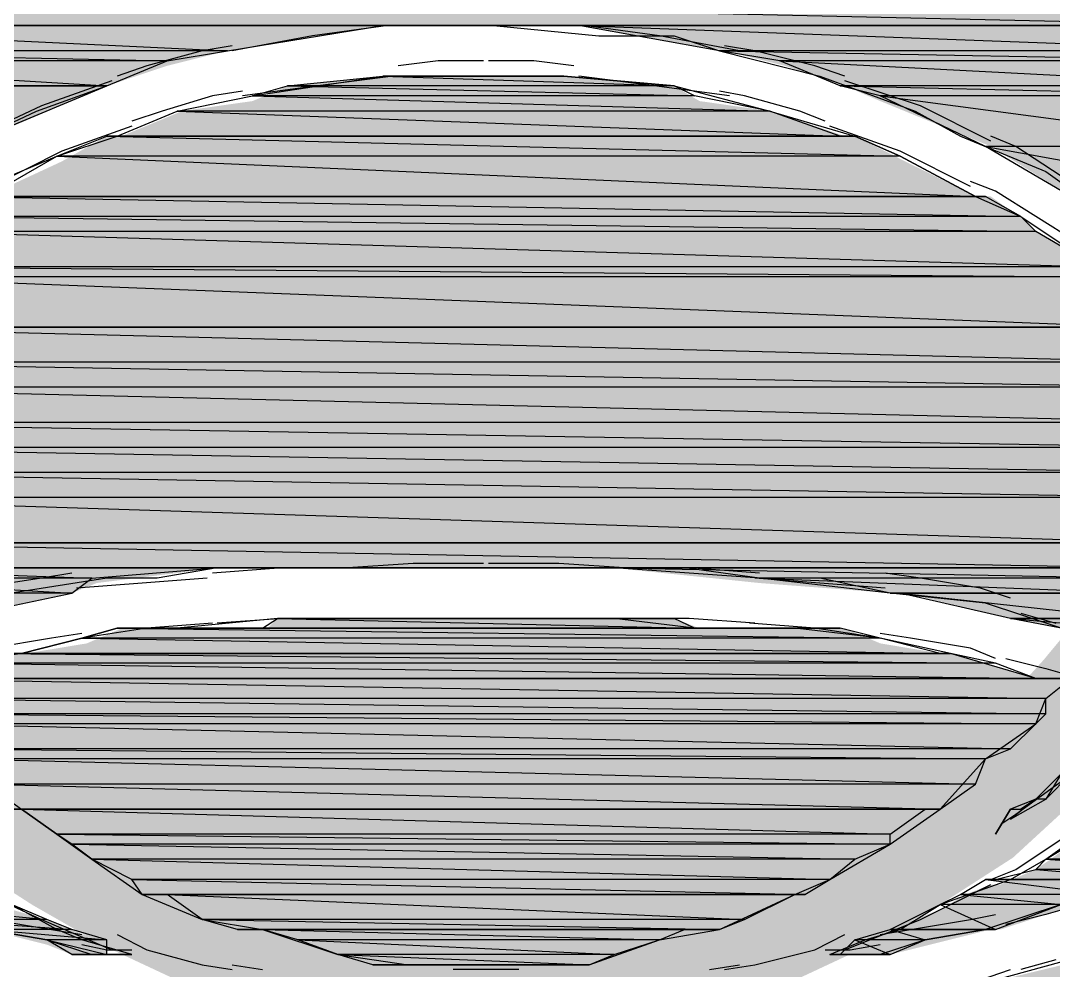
# Model space of a CAD drawing. Header units: millimetres. Extents: x 7 to 427, y 16 to 313.
# Drawn here: x 398.512 to 402.14, y 72.846 to 76.183 of the extents above; entities that cross this region are included whole.
import ezdxf

# ---------------------------------------------------------------- set-up
doc = ezdxf.new("R2010")
doc.units = ezdxf.units.MM
doc.layers.add('H', color=7, linetype='Continuous')
doc.layers.add('P', color=7, linetype='Continuous')

msp = doc.modelspace()

# ---------------------------------------------------------------- hatches: boundary and pattern name
at = {"layer": 'H', "linetype": 'Continuous'}
for points in [[(397.387, 76.165), (397.422, 76.288), (402.837, 76.288), (402.837, 76.165), (397.387, 76.165)], [(397.387, 76.077), (397.387, 76.165), (399.803, 76.165), (399.239, 76.077), (397.387, 76.077)], [(400.985, 76.077), (400.473, 76.165), (402.837, 76.165), (402.89, 76.077), (400.985, 76.077)], [(397.387, 76.024), (397.387, 76.077), (399.239, 76.077), (399.027, 76.024), (397.387, 76.024)], [(401.197, 76.024), (400.985, 76.077), (402.89, 76.077), (402.89, 76.024), (401.197, 76.024)], [(397.334, 75.953), (397.387, 76.024), (399.027, 76.024), (398.815, 75.953), (397.334, 75.953)], [(401.408, 75.953), (401.197, 76.024), (402.89, 76.024), (402.89, 75.953), (401.408, 75.953)], [(399.45, 75.953), (399.803, 75.988), (400.438, 75.988), (400.808, 75.953), (399.45, 75.953)], [(397.334, 75.741), (397.334, 75.953), (398.815, 75.953), (398.321, 75.741), (397.334, 75.741)], [(399.327, 75.9), (399.45, 75.953), (400.808, 75.953), (400.897, 75.9), (399.327, 75.9)], [(401.532, 75.9), (401.408, 75.953), (402.89, 75.953), (402.89, 75.9), (401.532, 75.9)], [(399.08, 75.865), (399.327, 75.9), (400.897, 75.9), (401.144, 75.865), (399.08, 75.865)], [(401.92, 75.741), (401.532, 75.9), (402.89, 75.9), (402.89, 75.741), (401.92, 75.741)], [(398.868, 75.777), (399.08, 75.865), (401.144, 75.865), (401.408, 75.777), (398.868, 75.777)], [(398.657, 75.688), (398.815, 75.777), (401.443, 75.777), (401.62, 75.688), (398.657, 75.688)], [(402.202, 75.565), (401.92, 75.741), (402.89, 75.741), (402.89, 75.565), (402.202, 75.565)], [(398.392, 75.565), (398.657, 75.688), (401.62, 75.688), (401.867, 75.565), (398.392, 75.565)], [(398.233, 75.477), (398.321, 75.565), (401.92, 75.565), (402.043, 75.477), (398.233, 75.477)], [(398.145, 75.442), (398.233, 75.477), (402.043, 75.477), (402.078, 75.442), (398.145, 75.442)], [(397.969, 75.318), (398.145, 75.442), (402.078, 75.442), (402.29, 75.318), (397.969, 75.318)], [(397.933, 75.265), (397.969, 75.318), (402.29, 75.318), (402.29, 75.265), (397.933, 75.265)], [(397.757, 75.106), (397.933, 75.265), (402.29, 75.265), (402.467, 75.106), (397.757, 75.106)], [(397.633, 74.965), (397.757, 75.106), (402.467, 75.106), (402.59, 74.965), (397.633, 74.965)], [(397.598, 74.895), (397.633, 74.965), (402.59, 74.965), (402.625, 74.895), (397.598, 74.895)], [(397.51, 74.754), (397.598, 74.895), (402.625, 74.895), (402.713, 74.754), (397.51, 74.754)], [(397.545, 74.683), (397.51, 74.754), (402.713, 74.754), (402.713, 74.683), (397.545, 74.683)], [(397.598, 74.595), (397.545, 74.683), (402.713, 74.683), (402.678, 74.595), (397.598, 74.595)], [(397.598, 74.507), (397.598, 74.595), (402.678, 74.595), (402.625, 74.507), (397.598, 74.507)], [(397.722, 74.348), (397.598, 74.507), (402.625, 74.507), (402.555, 74.348), (397.722, 74.348)], [(397.757, 74.26), (397.722, 74.348), (402.555, 74.348), (402.502, 74.26), (397.757, 74.26)], [(397.81, 74.207), (397.757, 74.26), (399.203, 74.26), (398.78, 74.207), (397.81, 74.207)], [(401.108, 74.207), (400.597, 74.26), (402.502, 74.26), (402.467, 74.207), (401.108, 74.207)], [(397.81, 74.172), (397.81, 74.207), (398.78, 74.207), (398.692, 74.172), (397.81, 74.172)], [(401.567, 74.172), (401.108, 74.207), (402.467, 74.207), (402.467, 74.172), (401.567, 74.172)], [(397.845, 74.083), (397.81, 74.172), (398.692, 74.172), (398.268, 74.083), (397.845, 74.083)], [(401.99, 74.083), (401.62, 74.172), (402.467, 74.172), (402.414, 74.083), (401.99, 74.083)], [(399.38, 74.048), (399.415, 74.083), (400.808, 74.083), (400.897, 74.048), (399.38, 74.048)], [(402.167, 74.048), (401.99, 74.083), (402.378, 74.083), (402.378, 74.048), (402.167, 74.048)], [(398.745, 73.995), (398.868, 74.048), (401.408, 74.048), (401.532, 73.995), (398.745, 73.995)], [(398.533, 73.96), (398.745, 73.995), (401.532, 73.995), (401.743, 73.96), (398.533, 73.96)], [(398.321, 73.907), (398.445, 73.96), (401.779, 73.96), (401.955, 73.907), (398.321, 73.907)], [(398.18, 73.872), (398.321, 73.907), (401.955, 73.907), (402.078, 73.872), (398.18, 73.872)], [(398.11, 73.783), (398.022, 73.872), (402.202, 73.872), (402.131, 73.783), (398.11, 73.783)], [(398.145, 73.748), (398.11, 73.783), (402.131, 73.783), (402.131, 73.748), (398.145, 73.748)], [(398.18, 73.695), (398.145, 73.748), (402.131, 73.748), (402.078, 73.695), (398.18, 73.695)], [(398.233, 73.625), (398.18, 73.695), (402.078, 73.695), (401.99, 73.625), (398.233, 73.625)], [(398.321, 73.572), (398.233, 73.625), (401.99, 73.625), (401.92, 73.572), (398.321, 73.572)], [(398.392, 73.501), (398.321, 73.572), (401.92, 73.572), (401.867, 73.501), (398.392, 73.501)], [(402.078, 73.448), (402.167, 73.537), (402.202, 73.537), (402.131, 73.448), (402.078, 73.448)], [(398.48, 73.413), (398.392, 73.501), (401.867, 73.501), (401.743, 73.413), (398.48, 73.413)], [(401.955, 73.325), (401.99, 73.413), (402.078, 73.448), (401.955, 73.325)], [(402.043, 73.413), (402.078, 73.448), (402.131, 73.448), (402.043, 73.413)], [(398.657, 73.325), (398.533, 73.413), (401.708, 73.413), (401.567, 73.325), (398.657, 73.325)], [(398.692, 73.29), (398.657, 73.325), (401.567, 73.325), (401.567, 73.29), (398.692, 73.29)], [(398.78, 73.237), (398.692, 73.29), (401.567, 73.29), (401.443, 73.237), (398.78, 73.237)], [(402.131, 73.237), (402.202, 73.29), (402.713, 73.29), (402.713, 73.237), (402.131, 73.237)], [(398.903, 73.148), (398.78, 73.237), (401.443, 73.237), (401.355, 73.148), (398.903, 73.148)], [(402.078, 73.201), (402.131, 73.237), (402.713, 73.237), (402.625, 73.201), (402.078, 73.201)], [(401.955, 73.148), (402.078, 73.201), (402.625, 73.201), (402.502, 73.148), (401.955, 73.148)], [(398.956, 73.113), (398.903, 73.148), (401.355, 73.148), (401.285, 73.113), (398.956, 73.113)], [(401.832, 73.113), (401.92, 73.148), (402.467, 73.148), (402.343, 73.113), (401.832, 73.113)], [(399.168, 73.025), (399.027, 73.113), (401.232, 73.113), (401.073, 73.025), (399.168, 73.025)], [(401.743, 73.06), (401.832, 73.113), (402.343, 73.113), (402.167, 73.06), (401.743, 73.06)], [(398.233, 73.025), (398.057, 73.06), (398.48, 73.06), (398.604, 73.025), (398.233, 73.025)], [(401.567, 72.99), (401.743, 73.06), (402.167, 73.06), (401.955, 72.99), (401.567, 72.99)], [(398.392, 72.99), (398.233, 73.025), (398.604, 73.025), (398.692, 72.99), (398.392, 72.99)], [(399.292, 72.99), (399.168, 73.025), (401.073, 73.025), (400.985, 72.99), (399.292, 72.99)], [(398.604, 72.937), (398.392, 72.99), (398.692, 72.99), (398.815, 72.937), (398.604, 72.937)], [(399.503, 72.937), (399.38, 72.99), (400.861, 72.99), (400.773, 72.937), (399.503, 72.937)], [(401.443, 72.937), (401.567, 72.99), (401.92, 72.99), (401.708, 72.937), (401.443, 72.937)], [(398.692, 72.902), (398.604, 72.937), (398.815, 72.937), (398.815, 72.902), (398.692, 72.902)], [(399.627, 72.902), (399.503, 72.937), (400.773, 72.937), (400.597, 72.902), (399.627, 72.902)], [(401.408, 72.902), (401.443, 72.937), (401.708, 72.937), (401.567, 72.902), (401.408, 72.902)], [(401.955, 72.813), (402.467, 72.937), (402.89, 72.937), (402.766, 72.813), (401.955, 72.813)], [(399.75, 72.849), (399.627, 72.902), (400.597, 72.902), (400.509, 72.849), (399.75, 72.849)]]:
    msp.add_hatch(color=256, dxfattribs=at).paths.add_polyline_path(points)

# ---------------------------------------------------------------- linework, layer by layer
at = {"layer": 'P', "const_width": 0.254}
for points in [[(400.297, 72.708), (400.597, 72.743), (400.879, 72.813), (401.161, 72.919), (401.426, 73.043), (401.673, 73.184), (401.92, 73.343), (402.131, 73.537), (402.325, 73.748), (402.519, 73.978), (402.661, 74.207), (402.802, 74.471), (402.908, 74.736), (402.996, 75.018), (403.049, 75.318), (403.084, 75.618), (403.084, 75.759), (403.084, 75.918), (403.049, 76.218), (402.996, 76.518)], [(400.138, 72.866), (400.297, 72.884), (400.579, 72.919), (400.844, 72.99), (401.108, 73.078), (401.355, 73.184), (401.585, 73.325), (401.814, 73.484), (402.026, 73.66), (402.202, 73.854), (402.378, 74.066), (402.519, 74.295), (402.643, 74.542), (402.749, 74.789), (402.837, 75.053), (402.89, 75.336), (402.925, 75.618), (402.925, 75.759), (402.925, 75.918), (402.89, 76.2), (402.837, 76.465)], [(398.268, 73.66), (398.48, 73.484), (398.709, 73.325), (398.939, 73.184), (399.186, 73.078), (399.45, 72.99), (399.715, 72.919), (399.997, 72.884), (400.156, 72.866)], [(398.374, 73.343), (398.621, 73.184), (398.868, 73.043), (399.133, 72.919), (399.415, 72.813), (399.697, 72.743), (399.997, 72.708), (400.156, 72.69)]]:
    msp.add_lwpolyline(points, dxfattribs=at)
at = {"layer": 'P'}
for points in [[(397.422, 76.288), (402.837, 76.165)], [(397.422, 76.288), (402.837, 76.165)], [(402.837, 76.165), (397.369, 76.165)], [(399.785, 76.165), (397.369, 76.165)], [(397.369, 76.165), (399.785, 76.165)], [(399.785, 76.165), (397.369, 76.165)], [(397.369, 76.165), (400.121, 76.165)], [(399.785, 76.165), (397.369, 76.165)], [(397.369, 76.165), (399.239, 76.077)], [(397.369, 76.165), (399.239, 76.077)], [(399.239, 76.077), (399.785, 76.165)], [(399.239, 76.077), (399.785, 76.165)], [(399.803, 76.165), (399.538, 76.129)], [(400.121, 76.165), (399.785, 76.165)], [(399.785, 76.165), (400.173, 76.165)], [(402.837, 76.165), (400.121, 76.165)], [(400.121, 76.165), (402.837, 76.165)], [(400.121, 76.165), (402.837, 76.165)], [(400.473, 76.165), (400.121, 76.165)], [(400.173, 76.165), (400.544, 76.129)], [(402.837, 76.165), (400.473, 76.165)], [(402.837, 76.165), (400.473, 76.165)], [(400.473, 76.165), (402.872, 76.077)], [(400.473, 76.165), (402.872, 76.077)], [(400.967, 76.077), (400.473, 76.165)], [(400.756, 76.129), (400.491, 76.165)], [(399.538, 76.129), (399.256, 76.077)], [(400.544, 76.129), (400.808, 76.129)], [(401.038, 76.077), (400.756, 76.129)], [(400.808, 76.129), (400.967, 76.077)], [(399.239, 76.077), (397.369, 76.077)], [(399.239, 76.077), (397.369, 76.077)], [(397.369, 76.077), (399.027, 76.041)], [(397.369, 76.077), (399.027, 76.041)], [(399.15, 76.077), (398.956, 76.024)], [(399.027, 76.041), (399.239, 76.077)], [(399.027, 76.041), (399.239, 76.077)], [(399.256, 76.094), (399.15, 76.077)], [(402.872, 76.077), (400.967, 76.077)], [(402.872, 76.077), (400.967, 76.077)], [(400.967, 76.077), (402.872, 76.041)], [(400.967, 76.077), (402.872, 76.041)], [(401.179, 76.041), (400.967, 76.077)], [(400.967, 76.077), (401.32, 75.988)], [(401.091, 76.077), (400.985, 76.094)], [(401.302, 76.024), (401.091, 76.077)], [(399.027, 76.041), (397.369, 76.041)], [(399.027, 76.041), (397.369, 76.041)], [(397.369, 76.041), (398.815, 75.953)], [(397.369, 76.041), (398.815, 75.953)], [(398.815, 75.953), (399.027, 76.041)], [(398.815, 75.953), (399.027, 76.041)], [(399.979, 76.041), (399.838, 76.024)], [(400.138, 76.041), (399.979, 76.041)], [(400.315, 76.041), (400.156, 76.041)], [(400.456, 76.024), (400.315, 76.041)], [(402.872, 76.041), (401.179, 76.041)], [(402.872, 76.041), (401.179, 76.041)], [(401.179, 76.041), (402.872, 75.953)], [(401.179, 76.041), (402.872, 75.953)], [(401.391, 75.953), (401.179, 76.041)], [(398.956, 76.024), (398.851, 75.988)], [(401.408, 75.988), (401.302, 76.024)], [(398.833, 75.971), (398.586, 75.883)], [(399.327, 75.918), (399.785, 75.988)], [(399.45, 75.953), (399.785, 75.988)], [(399.821, 75.988), (399.556, 75.953)], [(400.42, 75.988), (399.785, 75.988)], [(399.785, 75.988), (400.121, 75.988)], [(400.42, 75.988), (399.785, 75.988)], [(399.785, 75.988), (400.808, 75.953)], [(399.785, 75.988), (400.808, 75.953)], [(399.785, 75.988), (400.121, 75.988)], [(400.121, 75.988), (400.42, 75.988)], [(400.121, 75.988), (400.42, 75.988)], [(400.808, 75.953), (400.42, 75.988)], [(400.42, 75.988), (400.808, 75.953)], [(400.738, 75.953), (400.473, 75.988)], [(401.32, 75.988), (401.655, 75.865)], [(401.673, 75.883), (401.408, 75.971)], [(398.815, 75.953), (397.334, 75.953)], [(398.815, 75.953), (397.334, 75.953)], [(397.334, 75.953), (398.815, 75.953)], [(397.334, 75.953), (398.815, 75.953)], [(398.815, 75.953), (397.334, 75.953)], [(398.815, 75.953), (397.334, 75.953)], [(398.304, 75.741), (398.815, 75.953)], [(398.568, 75.865), (398.815, 75.953)], [(398.815, 75.953), (398.815, 75.953)], [(398.815, 75.953), (398.815, 75.953)], [(399.292, 75.935), (399.186, 75.918)], [(399.556, 75.953), (399.292, 75.918)], [(399.327, 75.918), (399.45, 75.953)], [(400.808, 75.953), (399.45, 75.953)], [(400.808, 75.953), (399.45, 75.953)], [(399.45, 75.953), (400.879, 75.918)], [(399.45, 75.953), (400.879, 75.918)], [(401.003, 75.918), (400.738, 75.953)], [(400.879, 75.918), (400.808, 75.953)], [(400.808, 75.953), (401.144, 75.865)], [(401.055, 75.918), (400.967, 75.935)], [(402.872, 75.953), (401.391, 75.953)], [(402.872, 75.953), (401.391, 75.953)], [(401.391, 75.953), (402.872, 75.918)], [(401.391, 75.953), (402.872, 75.918)], [(401.532, 75.918), (401.391, 75.953)], [(399.186, 75.918), (399.009, 75.865)], [(399.062, 75.865), (399.327, 75.918)], [(399.062, 75.865), (399.327, 75.918)], [(400.879, 75.918), (399.327, 75.918)], [(400.879, 75.918), (399.327, 75.918)], [(399.327, 75.918), (401.144, 75.865)], [(399.327, 75.918), (401.144, 75.865)], [(401.144, 75.865), (400.879, 75.918)], [(401.249, 75.865), (401.055, 75.918)], [(402.872, 75.918), (401.532, 75.918)], [(402.872, 75.918), (401.532, 75.918)], [(401.532, 75.918), (402.872, 75.741)], [(401.532, 75.918), (402.872, 75.741)], [(401.902, 75.741), (401.532, 75.918)], [(398.304, 75.741), (398.568, 75.865)], [(398.586, 75.883), (398.321, 75.759)], [(398.851, 75.777), (399.062, 75.865)], [(398.851, 75.777), (399.062, 75.865)], [(399.009, 75.865), (398.903, 75.83)], [(401.144, 75.865), (399.062, 75.865)], [(401.144, 75.865), (399.062, 75.865)], [(399.062, 75.865), (401.391, 75.777)], [(399.062, 75.865), (401.391, 75.777)], [(401.391, 75.777), (401.144, 75.865)], [(401.144, 75.865), (401.443, 75.777)], [(401.338, 75.83), (401.249, 75.865)], [(401.655, 75.865), (401.814, 75.777)], [(401.92, 75.759), (401.673, 75.883)], [(398.903, 75.812), (398.657, 75.724)], [(401.602, 75.724), (401.355, 75.812)], [(398.639, 75.706), (398.815, 75.777)], [(398.639, 75.706), (398.851, 75.777)], [(401.443, 75.777), (398.815, 75.777)], [(398.815, 75.777), (398.851, 75.777)], [(401.443, 75.777), (398.815, 75.777)], [(398.815, 75.777), (401.602, 75.706)], [(398.815, 75.777), (401.602, 75.706)], [(401.391, 75.777), (398.851, 75.777)], [(401.391, 75.777), (398.851, 75.777)], [(398.851, 75.777), (401.443, 75.777)], [(398.851, 75.777), (401.443, 75.777)], [(401.443, 75.777), (401.391, 75.777)], [(401.602, 75.706), (401.443, 75.777)], [(401.443, 75.777), (401.602, 75.706)], [(401.814, 75.777), (402.114, 75.653)], [(402.008, 75.741), (401.92, 75.777)], [(398.657, 75.724), (398.41, 75.6)], [(401.849, 75.6), (401.602, 75.724)], [(402.872, 75.741), (401.902, 75.741)], [(402.872, 75.741), (401.902, 75.741)], [(401.902, 75.741), (402.872, 75.565)], [(401.902, 75.741), (402.872, 75.565)], [(402.202, 75.565), (401.902, 75.741)], [(402.167, 75.636), (402.008, 75.741)], [(398.304, 75.565), (398.639, 75.706)], [(398.392, 75.565), (398.639, 75.706)], [(401.602, 75.706), (398.639, 75.706)], [(401.602, 75.706), (398.639, 75.706)], [(398.639, 75.706), (401.867, 75.565)], [(398.639, 75.706), (401.867, 75.565)], [(401.867, 75.565), (401.602, 75.706)], [(401.602, 75.706), (401.867, 75.565)], [(402.114, 75.653), (402.237, 75.565)], [(401.937, 75.583), (401.849, 75.618)], [(401.902, 75.565), (398.304, 75.565)], [(401.902, 75.565), (398.304, 75.565)], [(398.304, 75.565), (402.026, 75.494)], [(398.304, 75.565), (402.026, 75.494)], [(401.867, 75.565), (398.392, 75.565)], [(401.867, 75.565), (398.392, 75.565)], [(398.392, 75.565), (401.902, 75.565)], [(398.392, 75.565), (401.902, 75.565)], [(401.902, 75.565), (401.867, 75.565)], [(401.867, 75.565), (402.026, 75.494)], [(402.026, 75.494), (401.902, 75.565)], [(402.078, 75.494), (401.937, 75.583)], [(402.026, 75.494), (398.216, 75.494)], [(402.026, 75.494), (398.216, 75.494)], [(398.216, 75.494), (402.078, 75.442)], [(398.216, 75.494), (402.078, 75.442)], [(402.078, 75.442), (402.026, 75.494)], [(402.026, 75.494), (402.29, 75.318)], [(402.22, 75.406), (402.078, 75.494)], [(402.078, 75.442), (398.145, 75.442)], [(402.078, 75.442), (398.145, 75.442)], [(398.145, 75.442), (402.29, 75.318)], [(398.145, 75.442), (402.29, 75.318)], [(402.29, 75.318), (402.078, 75.442)], [(402.29, 75.318), (397.969, 75.318)], [(402.29, 75.318), (397.969, 75.318)], [(397.969, 75.318), (402.29, 75.283)], [(397.969, 75.318), (402.29, 75.283)], [(402.29, 75.283), (397.933, 75.283)], [(402.29, 75.283), (397.933, 75.283)], [(397.933, 75.283), (402.449, 75.106)], [(397.933, 75.283), (402.449, 75.106)], [(402.449, 75.106), (397.757, 75.106)], [(402.449, 75.106), (397.757, 75.106)], [(397.757, 75.106), (402.449, 75.106)], [(397.757, 75.106), (402.449, 75.106)], [(402.449, 75.106), (397.757, 75.106)], [(402.449, 75.106), (397.757, 75.106)], [(397.757, 75.106), (402.59, 74.983)], [(397.757, 75.106), (402.59, 74.983)], [(402.59, 74.983), (397.633, 74.983)], [(402.59, 74.983), (397.633, 74.983)], [(397.633, 74.983), (402.625, 74.895)], [(397.633, 74.983), (402.625, 74.895)], [(402.625, 74.895), (397.581, 74.895)], [(402.625, 74.895), (397.581, 74.895)], [(397.581, 74.895), (402.713, 74.771)], [(397.581, 74.895), (402.713, 74.771)], [(402.713, 74.771), (397.51, 74.771)], [(402.713, 74.771), (397.51, 74.771)], [(397.51, 74.771), (402.713, 74.683)], [(397.51, 74.771), (402.713, 74.683)], [(402.713, 74.683), (397.545, 74.683)], [(402.713, 74.683), (397.545, 74.683)], [(397.545, 74.683), (402.661, 74.595)], [(397.545, 74.683), (402.661, 74.595)], [(402.661, 74.595), (397.581, 74.595)], [(402.661, 74.595), (397.581, 74.595)], [(397.581, 74.595), (402.625, 74.507)], [(397.581, 74.595), (402.625, 74.507)], [(402.625, 74.507), (397.581, 74.507)], [(402.625, 74.507), (397.581, 74.507)], [(397.581, 74.507), (402.537, 74.348)], [(397.581, 74.507), (402.537, 74.348)], [(402.537, 74.348), (397.704, 74.348)], [(402.537, 74.348), (397.704, 74.348)], [(397.704, 74.348), (402.537, 74.348)], [(397.704, 74.348), (402.537, 74.348)], [(402.537, 74.348), (397.704, 74.348)], [(402.537, 74.348), (397.704, 74.348)], [(397.704, 74.348), (402.502, 74.26)], [(397.704, 74.348), (402.502, 74.26)], [(402.502, 74.26), (397.757, 74.26)], [(399.874, 74.26), (397.757, 74.26)], [(397.757, 74.26), (399.874, 74.26)], [(399.874, 74.26), (397.757, 74.26)], [(397.757, 74.26), (400.121, 74.26)], [(399.538, 74.26), (397.757, 74.26)], [(397.757, 74.26), (399.538, 74.26)], [(399.538, 74.26), (397.757, 74.26)], [(397.757, 74.26), (399.874, 74.26)], [(399.239, 74.26), (397.757, 74.26)], [(397.757, 74.26), (399.239, 74.26)], [(399.239, 74.26), (397.757, 74.26)], [(397.757, 74.26), (399.538, 74.26)], [(397.757, 74.26), (399.203, 74.26)], [(399.203, 74.26), (397.757, 74.26)], [(399.203, 74.26), (397.757, 74.26)], [(397.757, 74.26), (399.203, 74.26)], [(399.203, 74.26), (397.757, 74.26)], [(397.757, 74.26), (399.203, 74.26)], [(397.757, 74.26), (399.203, 74.26)], [(399.203, 74.26), (397.757, 74.26)], [(399.203, 74.26), (397.757, 74.26)], [(397.757, 74.26), (398.762, 74.224)], [(397.757, 74.26), (398.762, 74.224)], [(398.762, 74.224), (399.203, 74.26)], [(399.203, 74.26), (398.992, 74.224)], [(399.433, 74.26), (399.186, 74.242)], [(399.203, 74.26), (399.239, 74.26)], [(399.239, 74.26), (399.203, 74.26)], [(399.203, 74.26), (399.203, 74.26)], [(399.203, 74.26), (399.203, 74.26)], [(399.203, 74.26), (399.203, 74.26)], [(399.203, 74.26), (399.203, 74.26)], [(399.203, 74.26), (399.203, 74.26)], [(399.538, 74.26), (399.203, 74.26)], [(399.538, 74.26), (399.239, 74.26)], [(399.662, 74.26), (399.433, 74.26)], [(399.874, 74.26), (399.538, 74.26)], [(399.874, 74.26), (399.538, 74.26)], [(399.644, 74.26), (399.891, 74.277)], [(400.121, 74.26), (399.874, 74.26)], [(400.173, 74.26), (399.874, 74.26)], [(399.891, 74.277), (400.138, 74.277)], [(402.502, 74.26), (400.121, 74.26)], [(400.121, 74.26), (402.502, 74.26)], [(400.121, 74.26), (402.502, 74.26)], [(400.173, 74.26), (400.121, 74.26)], [(400.156, 74.277), (400.403, 74.277)], [(402.502, 74.26), (400.173, 74.26)], [(402.502, 74.26), (400.173, 74.26)], [(400.173, 74.26), (402.502, 74.26)], [(400.173, 74.26), (402.502, 74.26)], [(400.473, 74.26), (400.173, 74.26)], [(400.473, 74.26), (400.173, 74.26)], [(400.403, 74.277), (400.65, 74.26)], [(402.502, 74.26), (400.473, 74.26)], [(402.502, 74.26), (400.473, 74.26)], [(400.473, 74.26), (400.544, 74.26)], [(400.473, 74.26), (402.502, 74.26)], [(402.502, 74.26), (400.473, 74.26)], [(400.844, 74.26), (400.473, 74.26)], [(400.544, 74.26), (402.502, 74.26)], [(402.502, 74.26), (400.544, 74.26)], [(400.544, 74.26), (402.502, 74.26)], [(400.544, 74.26), (402.502, 74.26)], [(400.597, 74.26), (400.544, 74.26)], [(402.502, 74.26), (400.597, 74.26)], [(402.502, 74.26), (400.597, 74.26)], [(400.597, 74.26), (402.449, 74.224)], [(400.597, 74.26), (402.449, 74.224)], [(401.108, 74.224), (400.597, 74.26)], [(400.861, 74.26), (400.632, 74.26)], [(401.108, 74.224), (400.844, 74.26)], [(401.108, 74.242), (400.861, 74.26)], [(398.762, 74.224), (397.792, 74.224)], [(398.762, 74.224), (397.792, 74.224)], [(397.792, 74.224), (398.692, 74.172)], [(397.792, 74.224), (398.692, 74.172)], [(398.586, 74.224), (398.357, 74.189)], [(398.815, 74.224), (398.48, 74.172)], [(398.692, 74.242), (398.586, 74.224)], [(398.692, 74.172), (398.762, 74.224)], [(398.992, 74.224), (398.815, 74.224)], [(399.168, 74.224), (398.939, 74.207)], [(401.32, 74.207), (401.091, 74.224)], [(402.449, 74.224), (401.108, 74.224)], [(402.449, 74.224), (401.108, 74.224)], [(401.108, 74.224), (402.449, 74.172)], [(401.108, 74.224), (402.449, 74.172)], [(401.567, 74.172), (401.108, 74.224)], [(401.32, 74.224), (401.108, 74.224)], [(401.567, 74.172), (401.32, 74.224)], [(401.673, 74.224), (401.549, 74.242)], [(401.884, 74.189), (401.673, 74.224)], [(398.939, 74.207), (398.709, 74.189)], [(401.549, 74.189), (401.32, 74.207)], [(401.99, 74.154), (401.884, 74.189)], [(398.692, 74.172), (397.792, 74.172)], [(398.692, 74.172), (397.792, 74.172)], [(398.268, 74.083), (398.692, 74.172)], [(401.567, 74.172), (401.567, 74.172)], [(401.567, 74.172), (401.567, 74.172)], [(402.449, 74.172), (401.567, 74.172)], [(401.567, 74.172), (401.567, 74.172)], [(401.567, 74.172), (401.567, 74.172)], [(401.567, 74.172), (402.449, 74.172)], [(402.449, 74.172), (401.567, 74.172)], [(402.449, 74.172), (401.567, 74.172)], [(401.567, 74.172), (402.449, 74.172)], [(402.449, 74.172), (401.567, 74.172)], [(401.567, 74.172), (402.449, 74.172)], [(401.567, 74.172), (402.449, 74.172)], [(402.449, 74.172), (401.567, 74.172)], [(402.449, 74.172), (401.567, 74.172)], [(401.567, 74.172), (402.449, 74.172)], [(401.902, 74.136), (401.567, 74.172)], [(401.602, 74.172), (402.449, 74.172)], [(402.449, 74.172), (401.602, 74.172)], [(402.449, 74.172), (401.602, 74.172)], [(401.602, 74.172), (402.414, 74.083)], [(401.602, 74.172), (402.414, 74.083)], [(401.99, 74.083), (401.602, 74.172)], [(402.167, 74.048), (401.902, 74.136)], [(399.415, 74.083), (399.062, 74.048)], [(399.433, 74.083), (399.203, 74.066)], [(399.362, 74.048), (399.415, 74.083)], [(400.808, 74.083), (399.415, 74.083)], [(399.415, 74.083), (399.627, 74.083)], [(400.808, 74.083), (399.415, 74.083)], [(399.415, 74.083), (400.879, 74.048)], [(399.415, 74.083), (400.879, 74.048)], [(399.697, 74.083), (399.415, 74.083)], [(399.662, 74.083), (399.433, 74.083)], [(400.597, 74.083), (399.627, 74.083)], [(399.627, 74.083), (399.697, 74.083)], [(400.597, 74.083), (399.627, 74.083)], [(399.627, 74.083), (400.597, 74.083)], [(399.627, 74.083), (400.597, 74.083)], [(400.597, 74.083), (399.627, 74.083)], [(400.597, 74.083), (399.627, 74.083)], [(399.627, 74.083), (400.808, 74.083)], [(399.627, 74.083), (400.808, 74.083)], [(400.121, 74.083), (399.627, 74.083)], [(400.544, 74.083), (399.697, 74.083)], [(399.697, 74.083), (399.874, 74.083)], [(400.544, 74.083), (399.697, 74.083)], [(399.697, 74.083), (400.597, 74.083)], [(399.697, 74.083), (400.597, 74.083)], [(399.874, 74.083), (399.697, 74.083)], [(400.385, 74.083), (399.874, 74.083)], [(399.874, 74.083), (400.121, 74.083)], [(400.385, 74.083), (399.874, 74.083)], [(399.874, 74.083), (400.544, 74.083)], [(399.874, 74.083), (400.544, 74.083)], [(400.121, 74.083), (399.874, 74.083)], [(400.121, 74.083), (400.385, 74.083)], [(400.385, 74.083), (400.121, 74.083)], [(400.597, 74.083), (400.121, 74.083)], [(400.544, 74.083), (400.385, 74.083)], [(400.597, 74.083), (400.385, 74.083)], [(400.597, 74.083), (400.544, 74.083)], [(400.597, 74.083), (400.597, 74.083)], [(400.597, 74.083), (400.597, 74.083)], [(400.808, 74.083), (400.597, 74.083)], [(400.879, 74.048), (400.597, 74.083)], [(400.861, 74.083), (400.632, 74.083)], [(400.879, 74.048), (400.808, 74.083)], [(401.091, 74.066), (400.861, 74.083)], [(402.414, 74.083), (401.99, 74.083)], [(402.378, 74.083), (401.99, 74.083)], [(401.99, 74.083), (402.378, 74.083)], [(401.99, 74.083), (402.378, 74.083)], [(402.378, 74.083), (401.99, 74.083)], [(402.378, 74.083), (401.99, 74.083)], [(401.99, 74.083), (402.378, 74.083)], [(402.378, 74.083), (401.99, 74.083)], [(401.99, 74.083), (402.414, 74.083)], [(402.378, 74.083), (401.99, 74.083)], [(401.99, 74.083), (402.378, 74.048)], [(401.99, 74.083), (402.378, 74.048)], [(402.167, 74.048), (401.99, 74.083)], [(402.026, 74.101), (402.149, 74.066)], [(398.727, 74.013), (398.851, 74.048)], [(398.851, 74.048), (398.727, 74.013)], [(398.956, 74.048), (398.727, 74.013)], [(401.391, 74.048), (398.851, 74.048)], [(398.851, 74.048), (398.992, 74.048)], [(401.391, 74.048), (398.851, 74.048)], [(398.851, 74.048), (401.532, 74.013)], [(398.851, 74.048), (401.532, 74.013)], [(399.062, 74.048), (398.851, 74.048)], [(399.186, 74.066), (398.956, 74.048)], [(401.232, 74.048), (398.992, 74.048)], [(398.992, 74.048), (399.062, 74.048)], [(401.232, 74.048), (398.992, 74.048)], [(398.992, 74.048), (401.391, 74.048)], [(398.992, 74.048), (401.391, 74.048)], [(401.144, 74.048), (399.062, 74.048)], [(399.062, 74.048), (399.362, 74.048)], [(401.144, 74.048), (399.062, 74.048)], [(399.062, 74.048), (401.232, 74.048)], [(399.062, 74.048), (401.232, 74.048)], [(400.879, 74.048), (399.362, 74.048)], [(400.879, 74.048), (399.362, 74.048)], [(399.362, 74.048), (401.144, 74.048)], [(399.362, 74.048), (401.144, 74.048)], [(401.144, 74.048), (400.879, 74.048)], [(401.232, 74.048), (400.879, 74.048)], [(401.302, 74.048), (401.073, 74.066)], [(401.232, 74.048), (401.144, 74.048)], [(401.391, 74.048), (401.232, 74.048)], [(401.532, 74.013), (401.232, 74.048)], [(401.532, 74.013), (401.302, 74.048)], [(401.532, 74.013), (401.391, 74.048)], [(398.621, 74.013), (398.41, 73.978)], [(398.515, 73.96), (398.727, 74.013)], [(398.727, 74.013), (398.515, 73.96)], [(398.727, 74.03), (398.621, 74.013)], [(401.532, 74.013), (398.727, 74.013)], [(401.532, 74.013), (398.727, 74.013)], [(398.727, 74.013), (401.743, 73.96)], [(398.727, 74.013), (401.743, 73.96)], [(401.638, 74.013), (401.532, 74.03)], [(401.743, 73.96), (401.532, 74.013)], [(401.779, 73.96), (401.532, 74.013)], [(401.849, 73.978), (401.638, 74.013)], [(401.937, 73.942), (401.849, 73.978)], [(398.515, 73.96), (398.304, 73.925)], [(401.779, 73.96), (398.427, 73.96)], [(398.427, 73.96), (398.515, 73.96)], [(401.779, 73.96), (398.427, 73.96)], [(398.427, 73.96), (401.937, 73.925)], [(398.427, 73.96), (401.937, 73.925)], [(401.743, 73.96), (398.515, 73.96)], [(401.743, 73.96), (398.515, 73.96)], [(398.515, 73.96), (401.779, 73.96)], [(398.515, 73.96), (401.779, 73.96)], [(401.779, 73.96), (401.743, 73.96)], [(401.937, 73.925), (401.779, 73.96)], [(402.078, 73.872), (401.779, 73.96)], [(401.973, 73.942), (402.114, 73.907)], [(401.937, 73.925), (398.304, 73.925)], [(401.937, 73.925), (398.304, 73.925)], [(398.304, 73.925), (402.078, 73.872)], [(398.304, 73.925), (402.078, 73.872)], [(402.078, 73.872), (401.937, 73.925)], [(402.114, 73.907), (402.237, 73.872)], [(402.202, 73.872), (398.004, 73.872)], [(402.202, 73.872), (398.004, 73.872)], [(398.004, 73.872), (402.114, 73.801)], [(398.004, 73.872), (402.114, 73.801)], [(402.202, 73.872), (398.057, 73.872)], [(402.202, 73.872), (398.057, 73.872)], [(398.057, 73.872), (402.202, 73.872)], [(398.057, 73.872), (402.202, 73.872)], [(402.202, 73.872), (398.057, 73.872)], [(402.202, 73.872), (398.057, 73.872)], [(398.057, 73.872), (402.202, 73.872)], [(398.057, 73.872), (402.202, 73.872)], [(402.078, 73.872), (398.18, 73.872)], [(402.078, 73.872), (398.18, 73.872)], [(398.18, 73.872), (402.202, 73.872)], [(398.18, 73.872), (402.202, 73.872)], [(402.202, 73.872), (402.078, 73.872)], [(402.202, 73.872), (402.078, 73.872)], [(402.114, 73.801), (402.202, 73.872)], [(402.114, 73.801), (402.202, 73.872)], [(402.114, 73.801), (398.092, 73.801)], [(402.114, 73.801), (398.092, 73.801)], [(398.092, 73.801), (402.114, 73.748)], [(398.092, 73.801), (402.114, 73.748)], [(402.078, 73.713), (402.114, 73.801)], [(402.114, 73.748), (402.114, 73.801)], [(402.114, 73.748), (398.145, 73.748)], [(402.114, 73.748), (398.145, 73.748)], [(398.145, 73.748), (402.078, 73.713)], [(398.145, 73.748), (402.078, 73.713)], [(402.078, 73.713), (402.114, 73.748)], [(402.078, 73.713), (398.18, 73.713)], [(402.078, 73.713), (398.18, 73.713)], [(398.18, 73.713), (401.99, 73.625)], [(398.18, 73.713), (401.99, 73.625)], [(401.902, 73.589), (402.078, 73.713)], [(401.99, 73.625), (402.078, 73.713)], [(401.99, 73.625), (398.216, 73.625)], [(401.99, 73.625), (398.216, 73.625)], [(398.216, 73.625), (401.902, 73.589)], [(398.216, 73.625), (401.902, 73.589)], [(401.902, 73.589), (401.99, 73.625)], [(401.902, 73.589), (398.304, 73.589)], [(401.902, 73.589), (398.304, 73.589)], [(398.304, 73.589), (401.867, 73.501)], [(398.304, 73.589), (401.867, 73.501)], [(401.743, 73.413), (401.902, 73.589)], [(401.867, 73.501), (401.902, 73.589)], [(402.131, 73.484), (402.255, 73.572)], [(402.078, 73.448), (402.167, 73.537)], [(402.167, 73.537), (402.078, 73.448)], [(402.202, 73.537), (402.114, 73.448)], [(402.114, 73.448), (402.202, 73.537)], [(402.167, 73.537), (402.114, 73.448)], [(402.114, 73.448), (402.202, 73.537)], [(401.867, 73.501), (398.392, 73.501)], [(401.867, 73.501), (398.392, 73.501)], [(398.392, 73.501), (401.743, 73.413)], [(398.392, 73.501), (401.743, 73.413)], [(398.392, 73.501), (398.515, 73.413)], [(401.743, 73.413), (401.867, 73.501)], [(402.008, 73.395), (402.131, 73.484)], [(402.078, 73.448), (401.99, 73.413)], [(402.078, 73.448), (401.99, 73.378)], [(401.99, 73.378), (402.114, 73.448)], [(402.026, 73.413), (402.078, 73.448)], [(402.078, 73.448), (402.026, 73.413)], [(402.026, 73.413), (402.078, 73.448)], [(402.114, 73.448), (402.078, 73.448)], [(401.743, 73.413), (398.48, 73.413)], [(401.743, 73.413), (398.48, 73.413)], [(398.48, 73.413), (401.69, 73.413)], [(398.48, 73.413), (401.69, 73.413)], [(398.515, 73.413), (398.48, 73.413)], [(401.69, 73.413), (398.515, 73.413)], [(401.69, 73.413), (398.515, 73.413)], [(398.515, 73.413), (401.567, 73.325)], [(398.515, 73.413), (401.567, 73.325)], [(398.639, 73.325), (398.515, 73.413)], [(398.515, 73.413), (398.639, 73.325)], [(401.567, 73.325), (401.69, 73.413)], [(401.567, 73.29), (401.743, 73.413)], [(401.69, 73.413), (401.743, 73.413)], [(401.99, 73.413), (401.937, 73.325)], [(401.937, 73.325), (401.99, 73.413)], [(401.955, 73.36), (402.008, 73.395)], [(401.99, 73.413), (402.026, 73.413)], [(401.567, 73.325), (398.639, 73.325)], [(401.567, 73.325), (398.639, 73.325)], [(398.639, 73.325), (401.567, 73.29)], [(398.639, 73.325), (401.567, 73.29)], [(398.692, 73.29), (398.639, 73.325)], [(398.639, 73.325), (398.762, 73.237)], [(401.567, 73.29), (401.567, 73.325)], [(402.114, 73.237), (402.237, 73.325)], [(401.567, 73.29), (398.692, 73.29)], [(401.567, 73.29), (398.692, 73.29)], [(398.692, 73.29), (401.443, 73.237)], [(398.692, 73.29), (401.443, 73.237)], [(398.762, 73.237), (398.692, 73.29)], [(401.355, 73.166), (401.567, 73.29)], [(401.443, 73.237), (401.567, 73.29)], [(402.008, 73.201), (402.167, 73.307)], [(402.114, 73.237), (402.202, 73.29)], [(401.443, 73.237), (398.762, 73.237)], [(401.443, 73.237), (398.762, 73.237)], [(398.762, 73.237), (401.355, 73.166)], [(398.762, 73.237), (401.355, 73.166)], [(398.903, 73.166), (398.762, 73.237)], [(398.762, 73.237), (398.939, 73.113)], [(401.355, 73.166), (401.443, 73.237)], [(401.99, 73.166), (402.114, 73.237)], [(402.078, 73.201), (402.114, 73.237)], [(402.713, 73.237), (402.114, 73.237)], [(402.713, 73.237), (402.114, 73.237)], [(402.114, 73.237), (402.625, 73.201)], [(402.114, 73.237), (402.625, 73.201)], [(401.92, 73.166), (402.008, 73.201)], [(401.937, 73.166), (402.078, 73.201)], [(402.625, 73.201), (402.078, 73.201)], [(402.625, 73.201), (402.078, 73.201)], [(402.078, 73.201), (402.502, 73.166)], [(402.078, 73.201), (402.502, 73.166)], [(398.321, 73.148), (398.586, 73.025)], [(401.355, 73.166), (398.903, 73.166)], [(401.355, 73.166), (398.903, 73.166)], [(398.903, 73.166), (401.267, 73.113)], [(398.903, 73.166), (401.267, 73.113)], [(398.939, 73.113), (398.903, 73.166)], [(401.232, 73.113), (401.355, 73.166)], [(401.267, 73.113), (401.355, 73.166)], [(401.673, 73.025), (401.92, 73.148)], [(401.743, 73.078), (401.99, 73.166)], [(401.814, 73.113), (401.902, 73.166)], [(402.449, 73.166), (401.902, 73.166)], [(401.902, 73.166), (401.937, 73.166)], [(402.449, 73.166), (401.902, 73.166)], [(401.902, 73.166), (402.325, 73.113)], [(401.902, 73.166), (402.325, 73.113)], [(402.502, 73.166), (401.937, 73.166)], [(402.502, 73.166), (401.937, 73.166)], [(401.937, 73.166), (402.449, 73.166)], [(401.937, 73.166), (402.449, 73.166)], [(401.267, 73.113), (398.939, 73.113)], [(401.267, 73.113), (398.939, 73.113)], [(398.939, 73.113), (401.232, 73.113)], [(398.939, 73.113), (401.232, 73.113)], [(399.027, 73.113), (398.939, 73.113)], [(398.939, 73.113), (399.15, 73.025)], [(401.232, 73.113), (399.027, 73.113)], [(401.232, 73.113), (399.027, 73.113)], [(399.027, 73.113), (401.055, 73.025)], [(399.027, 73.113), (401.055, 73.025)], [(399.15, 73.025), (399.027, 73.113)], [(400.967, 72.99), (401.232, 73.113)], [(401.055, 73.025), (401.232, 73.113)], [(401.232, 73.113), (401.267, 73.113)], [(401.743, 73.078), (401.814, 73.113)], [(402.325, 73.113), (401.814, 73.113)], [(402.325, 73.113), (401.814, 73.113)], [(401.814, 73.113), (402.167, 73.078)], [(401.814, 73.113), (402.167, 73.078)], [(398.057, 73.078), (398.604, 73.025)], [(398.057, 73.078), (398.604, 73.025)], [(398.604, 73.025), (398.48, 73.078)], [(398.639, 72.99), (398.48, 73.078)], [(401.567, 72.99), (401.743, 73.078)], [(401.602, 72.99), (401.743, 73.078)], [(402.167, 73.078), (401.743, 73.078)], [(402.167, 73.078), (401.743, 73.078)], [(401.743, 73.078), (401.937, 72.99)], [(401.743, 73.078), (401.937, 72.99)], [(402.167, 73.078), (401.902, 72.99)], [(401.937, 72.99), (402.167, 73.078)], [(402.237, 73.078), (402.114, 73.043)], [(398.604, 73.025), (398.216, 73.025)], [(398.604, 73.025), (398.216, 73.025)], [(398.216, 73.025), (398.692, 72.99)], [(398.216, 73.025), (398.692, 72.99)], [(398.41, 73.025), (398.621, 72.99)], [(398.586, 73.025), (398.833, 72.919)], [(398.692, 72.99), (398.604, 73.025)], [(401.055, 73.025), (399.15, 73.025)], [(401.055, 73.025), (399.15, 73.025)], [(399.15, 73.025), (400.967, 72.99)], [(399.15, 73.025), (400.967, 72.99)], [(399.274, 72.99), (399.15, 73.025)], [(399.15, 73.025), (399.362, 72.99)], [(400.967, 72.99), (401.055, 73.025)], [(401.408, 72.919), (401.673, 73.025)], [(401.638, 72.99), (401.849, 73.025)], [(401.849, 73.025), (401.937, 73.043)], [(402.114, 73.043), (401.973, 73.007)], [(398.692, 72.99), (398.392, 72.99)], [(398.692, 72.99), (398.392, 72.99)], [(398.392, 72.99), (398.815, 72.954)], [(398.392, 72.99), (398.815, 72.954)], [(398.604, 72.954), (398.392, 72.99)], [(398.392, 72.99), (398.604, 72.954)], [(398.621, 72.99), (398.727, 72.972)], [(398.727, 72.954), (398.639, 72.99)], [(398.815, 72.954), (398.692, 72.99)], [(400.967, 72.99), (399.274, 72.99)], [(400.967, 72.99), (399.274, 72.99)], [(399.274, 72.99), (400.844, 72.99)], [(399.274, 72.99), (400.844, 72.99)], [(399.362, 72.99), (399.274, 72.99)], [(400.844, 72.99), (399.362, 72.99)], [(400.844, 72.99), (399.362, 72.99)], [(399.362, 72.99), (400.756, 72.954)], [(399.362, 72.99), (400.756, 72.954)], [(399.486, 72.954), (399.362, 72.99)], [(399.362, 72.99), (399.627, 72.902)], [(400.756, 72.954), (400.844, 72.99)], [(400.756, 72.954), (400.967, 72.99)], [(400.844, 72.99), (400.967, 72.99)], [(401.443, 72.954), (401.567, 72.99)], [(401.479, 72.954), (401.602, 72.99)], [(401.532, 72.972), (401.638, 72.99)], [(401.937, 72.99), (401.567, 72.99)], [(401.937, 72.99), (401.567, 72.99)], [(401.567, 72.99), (401.937, 72.99)], [(401.567, 72.99), (401.937, 72.99)], [(401.937, 72.99), (401.567, 72.99)], [(401.902, 72.99), (401.567, 72.99)], [(401.567, 72.99), (401.902, 72.99)], [(401.902, 72.99), (401.567, 72.99)], [(401.567, 72.99), (401.937, 72.99)], [(401.902, 72.99), (401.567, 72.99)], [(401.567, 72.99), (401.69, 72.954)], [(401.567, 72.99), (401.69, 72.954)], [(401.69, 72.954), (401.902, 72.99)], [(401.902, 72.99), (401.69, 72.954)], [(401.937, 72.99), (401.902, 72.99)], [(401.937, 72.99), (401.937, 72.99)], [(401.937, 72.99), (401.937, 72.99)], [(398.815, 72.954), (398.604, 72.954)], [(398.815, 72.954), (398.604, 72.954)], [(398.604, 72.954), (398.815, 72.902)], [(398.604, 72.954), (398.815, 72.902)], [(398.692, 72.902), (398.604, 72.954)], [(398.604, 72.954), (398.762, 72.902)], [(398.903, 72.902), (398.727, 72.954)], [(398.815, 72.902), (398.815, 72.954)], [(398.851, 72.972), (398.956, 72.919)], [(400.756, 72.954), (399.486, 72.954)], [(400.756, 72.954), (399.486, 72.954)], [(399.486, 72.954), (400.597, 72.902)], [(399.486, 72.954), (400.597, 72.902)], [(399.627, 72.902), (399.486, 72.954)], [(400.509, 72.866), (400.756, 72.954)], [(400.597, 72.902), (400.756, 72.954)], [(401.302, 72.919), (401.408, 72.972)], [(401.355, 72.902), (401.479, 72.954)], [(401.391, 72.902), (401.443, 72.954)], [(401.69, 72.954), (401.443, 72.954)], [(401.69, 72.954), (401.443, 72.954)], [(401.443, 72.954), (401.567, 72.902)], [(401.443, 72.954), (401.567, 72.902)], [(401.69, 72.954), (401.532, 72.902)], [(401.567, 72.902), (401.69, 72.954)], [(401.937, 72.813), (402.449, 72.954)], [(401.937, 72.813), (402.449, 72.954)], [(398.727, 72.937), (398.815, 72.919)], [(398.815, 72.919), (398.903, 72.919)], [(398.956, 72.919), (399.15, 72.866)], [(401.091, 72.866), (401.302, 72.919)], [(401.338, 72.919), (401.426, 72.919)], [(401.426, 72.919), (401.532, 72.937)], [(398.815, 72.902), (398.692, 72.902)], [(398.692, 72.902), (398.762, 72.902)], [(398.851, 72.902), (398.692, 72.902)], [(398.692, 72.902), (398.815, 72.902)], [(398.851, 72.902), (398.692, 72.902)], [(398.762, 72.902), (398.851, 72.902)], [(398.762, 72.902), (398.851, 72.902)], [(398.903, 72.902), (398.762, 72.902)], [(398.762, 72.902), (398.903, 72.902)], [(398.815, 72.902), (398.851, 72.902)], [(398.851, 72.902), (398.903, 72.902)], [(400.597, 72.902), (399.627, 72.902)], [(400.597, 72.902), (399.627, 72.902)], [(399.627, 72.902), (400.509, 72.866)], [(399.627, 72.902), (400.509, 72.866)], [(399.75, 72.866), (399.627, 72.902)], [(399.627, 72.902), (399.874, 72.866)], [(400.509, 72.866), (400.597, 72.902)], [(401.391, 72.902), (401.355, 72.902)], [(401.355, 72.902), (401.391, 72.902)], [(401.355, 72.902), (401.391, 72.902)], [(401.391, 72.902), (401.355, 72.902)], [(401.391, 72.902), (401.355, 72.902)], [(401.355, 72.902), (401.391, 72.902)], [(401.443, 72.902), (401.355, 72.902)], [(401.567, 72.902), (401.391, 72.902)], [(401.532, 72.902), (401.391, 72.902)], [(401.391, 72.902), (401.532, 72.902)], [(401.532, 72.902), (401.391, 72.902)], [(401.391, 72.902), (401.567, 72.902)], [(401.532, 72.902), (401.391, 72.902)], [(401.391, 72.902), (401.443, 72.902)], [(401.391, 72.902), (401.443, 72.902)], [(401.443, 72.902), (401.391, 72.902)], [(401.443, 72.902), (401.532, 72.902)], [(401.532, 72.902), (401.443, 72.902)], [(401.567, 72.902), (401.532, 72.902)], [(402.149, 72.884), (402.026, 72.849)], [(399.15, 72.866), (399.256, 72.849)], [(399.256, 72.866), (399.362, 72.849)], [(400.509, 72.866), (399.75, 72.866)], [(400.509, 72.866), (399.75, 72.866)], [(399.75, 72.866), (400.385, 72.866)], [(399.75, 72.866), (400.385, 72.866)], [(399.874, 72.866), (399.75, 72.866)], [(400.385, 72.866), (399.874, 72.866)], [(400.385, 72.866), (399.874, 72.866)], [(399.874, 72.866), (400.332, 72.866)], [(399.874, 72.866), (400.332, 72.866)], [(399.909, 72.866), (399.874, 72.866)], [(399.874, 72.866), (400.05, 72.866)], [(400.332, 72.866), (399.909, 72.866)], [(400.332, 72.866), (399.909, 72.866)], [(399.909, 72.866), (400.173, 72.866)], [(399.909, 72.866), (400.173, 72.866)], [(400.05, 72.866), (399.909, 72.866)], [(400.156, 72.849), (400.032, 72.849)], [(400.173, 72.866), (400.05, 72.866)], [(400.05, 72.866), (400.173, 72.866)], [(400.262, 72.849), (400.138, 72.849)], [(400.173, 72.866), (400.332, 72.866)], [(400.173, 72.866), (400.332, 72.866)], [(400.332, 72.866), (400.385, 72.866)], [(400.332, 72.866), (400.509, 72.866)], [(400.385, 72.866), (400.509, 72.866)], [(400.932, 72.849), (401.038, 72.866)], [(400.985, 72.849), (401.091, 72.866)], [(401.884, 72.813), (401.99, 72.849)]]:
    msp.add_lwpolyline(points, dxfattribs=at)

doc.saveas('drawing.dxf')
